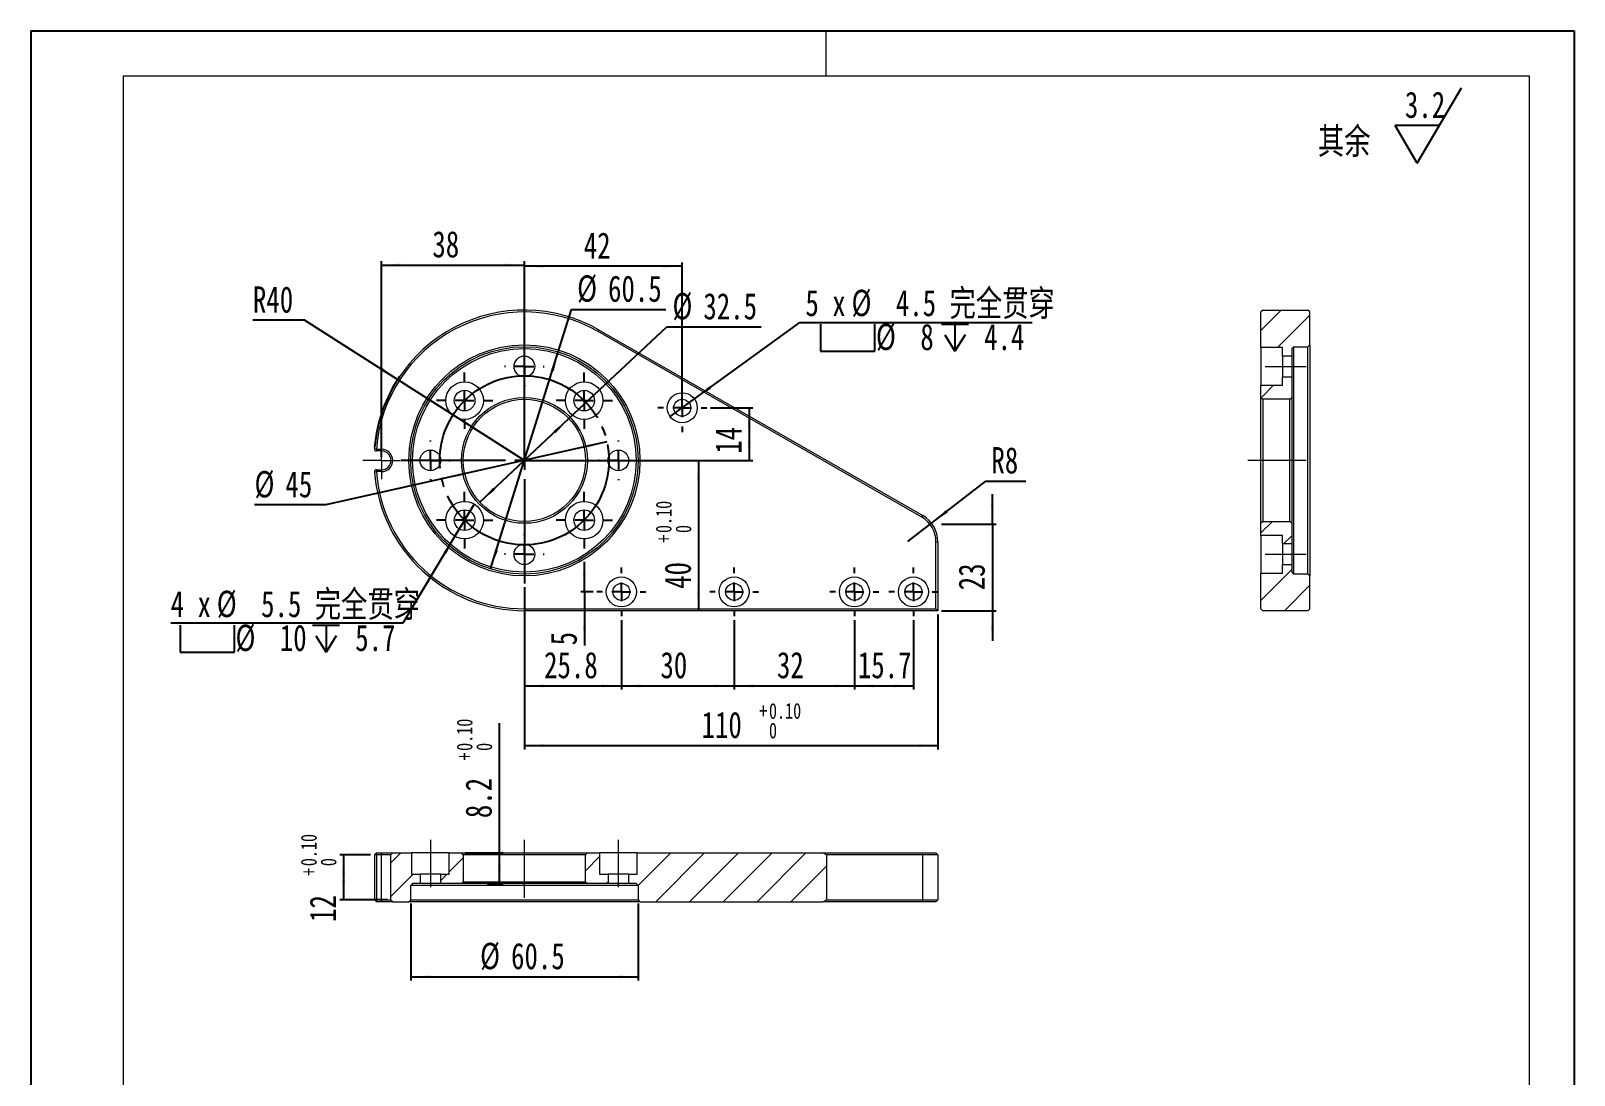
# Model space of a CAD drawing. Header units: millimetres. Extents: x 2 to 208, y 2 to 296.
# Drawn here: x 2.5 to 207.8, y 156.8 to 295.8 of the extents above; entities that cross this region are included whole.
import ezdxf

# ---------------------------------------------------------------- set-up
doc = ezdxf.new("R2010")
doc.units = ezdxf.units.MM
doc.linetypes.add('SLD-中心线', pattern=[34.29, 30.48, -1.27, 1.27, -1.27])
doc.linetypes.add('SLD-实线', pattern=[0])
for name, color, linetype in [('SLD-0', 179, 'SLD-实线'), ('中心线层', 1, 'SLD-中心线'), ('图框', 7, 'SLD-实线'), ('标注层', 96, 'SLD-实线')]:
    doc.layers.add(name, color=color, linetype=linetype)
doc.layers.add('粗实线', color=7, linetype='SLD-实线', lineweight=15)
doc.styles.add('SLDTEXTSTYLE0', font='HYSWLONGFANGSONG.TTF', dxfattribs={"bigfont": 'bigfont'})
doc.styles.add('SLDTEXTSTYLE3', font='HYSWLONGFANGSONG.TTF')
doc.dimstyles.new('SLDDIMSTYLE0', dxfattribs={"dimtxt": 3.5, "dimasz": 2.6, "dimexe": 0, "dimexo": 0.0625, "dimgap": 0.875, "dimtad": 0, "dimtih": 1, "dimtoh": 1, "dimdec": 3, "dimlfac": 2, "dimrnd": 1e-09, "dimzin": 12, "dimdsep": 46, "dimtxsty": 'SLDTEXTSTYLE3', "dimsah": 1, "dimcen": 0, "dimadec": 0, "dimazin": 3, "dimtfac": 1, "dimtdec": 3, "dimtmove": 0, "dimatfit": 3, "dimfxl": 0, "dimfrac": 2, "dimtolj": 1, "dimtzin": 12, "dimarcsym": 0})
doc.dimstyles.new('SLDDIMSTYLE1', dxfattribs={"dimtxt": 3.5, "dimasz": 2.6, "dimexe": 0, "dimexo": 0.0625, "dimgap": 0.875, "dimtad": 1, "dimdec": 3, "dimlfac": 2, "dimrnd": 1e-09, "dimzin": 12, "dimdsep": 46, "dimtxsty": 'SLDTEXTSTYLE3', "dimsah": 1, "dimcen": 0.09, "dimadec": 0, "dimazin": 3, "dimtfac": 1, "dimtdec": 3, "dimtofl": 0, "dimtmove": 0, "dimatfit": 3, "dimfxl": 0, "dimfrac": 2, "dimtolj": 1, "dimtzin": 12, "dimarcsym": 0})
doc.dimstyles.new('SLDDIMSTYLE2', dxfattribs={"dimtxt": 3.5, "dimasz": 2.6, "dimexe": 0, "dimexo": 0.0625, "dimgap": 0.875, "dimtad": 1, "dimlfac": 2, "dimrnd": 1e-09, "dimzin": 12, "dimdsep": 46, "dimtxsty": 'SLDTEXTSTYLE3', "dimsah": 1, "dimcen": 0.09, "dimadec": 0, "dimazin": 3, "dimtol": 1, "dimtp": 0.1, "dimtfac": 1, "dimtofl": 0, "dimtmove": 0, "dimatfit": 3, "dimfxl": 0, "dimfrac": 2, "dimtolj": 1, "dimtzin": 0, "dimarcsym": 0})
doc.dimstyles.new('SLDDIMSTYLE3', dxfattribs={"dimtxt": 3.5, "dimasz": 2.6, "dimexe": 0, "dimexo": 0.0625, "dimgap": 0.875, "dimtad": 1, "dimdec": 3, "dimlfac": 2, "dimrnd": 1e-09, "dimzin": 12, "dimdsep": 46, "dimtxsty": 'SLDTEXTSTYLE3', "dimsah": 1, "dimcen": 0.09, "dimadec": 0, "dimazin": 3, "dimtfac": 1, "dimtdec": 3, "dimtmove": 0, "dimatfit": 0, "dimfxl": 0, "dimfrac": 2, "dimtolj": 1, "dimtzin": 12, "dimarcsym": 0})
doc.dimstyles.new('SLDDIMSTYLE4', dxfattribs={"dimtxt": 3.5, "dimasz": 2.6, "dimexe": 0, "dimexo": 0.0625, "dimgap": 0.875, "dimtad": 0, "dimtih": 1, "dimtoh": 1, "dimdec": 3, "dimlfac": 2, "dimrnd": 1e-09, "dimzin": 12, "dimdsep": 46, "dimtxsty": 'SLDTEXTSTYLE3', "dimsah": 1, "dimcen": 0, "dimadec": 0, "dimazin": 3, "dimtfac": 1, "dimtdec": 3, "dimtofl": 0, "dimtmove": 0, "dimatfit": 3, "dimfxl": 0, "dimfrac": 2, "dimtolj": 1, "dimtzin": 12, "dimarcsym": 0})
doc.dimstyles.new('SLDDIMSTYLE5', dxfattribs={"dimtxt": 3.5, "dimasz": 2.6, "dimexe": 0, "dimexo": 0.0625, "dimgap": 0.875, "dimtad": 0, "dimtih": 1, "dimtoh": 1, "dimdec": 0, "dimlfac": 2, "dimrnd": 1e-09, "dimzin": 12, "dimdsep": 46, "dimtxsty": 'SLDTEXTSTYLE3', "dimblk1": 'NONE', "dimsah": 1, "dimcen": 0, "dimadec": 0, "dimazin": 3, "dimtfac": 1, "dimtdec": 3, "dimtmove": 0, "dimatfit": 3, "dimldrblk": 'NONE', "dimfxl": 0, "dimfrac": 2, "dimtolj": 1, "dimtzin": 12, "dimarcsym": 0})

# ---------------------------------------------------------------- blocks, each defined once
blk = doc.blocks.new('SW_SFSYMBOL_0')
at = {"layer": 'SLD-0', "color": 0}
for p, q in [((1.63, -5), (7.53, 5)), ((1.63, -5), (-1.32, 0)), ((4.58, 0), (-1.32, 0))]:
    blk.add_line(p, q, dxfattribs=at)
at = {"layer": 'SLD-0', "color": 0, "insert": (0, 4.51), "char_height": 3.5, "attachment_point": 1, "style": 'SLDTEXTSTYLE3'}
blk.add_mtext('3.2', dxfattribs=at)
blk = doc.blocks.new('_D')
at = {"layer": '标注层'}
for p, q in [((79.13, 241.11), (57.18, 236.18)), ((57.18, 236.18), (41.72, 232.71)), ((41.72, 232.71), (32.25, 232.71))]:
    blk.add_line(p, q, dxfattribs=at)
for points in [[(79.13, 241.11), (76.55, 240.74), (76.64, 240.34)], [(57.18, 236.18), (59.76, 236.55), (59.67, 236.94)]]:
    blk.add_solid(points, dxfattribs=at)
at = {"layer": '标注层', "char_height": 3.5, "attachment_point": 1, "style": 'SLDTEXTSTYLE3'}
for s, insert in [('%%c', (32.25, 237.23, 0.05)), ('45', (36.36, 237.22, 0.05))]:
    blk.add_mtext(s, dxfattribs=dict(at, insert=insert))
blk = doc.blocks.new('_D_1')
at = {"layer": '标注层'}
for p, q in [((68.15, 239.14), (68.15, 264.97)), ((89.15, 246.14), (89.15, 264.97)), ((89.15, 264.47), (68.15, 264.47))]:
    blk.add_line(p, q, dxfattribs=at)
for points in [[(68.15, 264.47), (70.75, 264.27), (70.75, 264.67)], [(89.15, 264.47), (86.55, 264.67), (86.55, 264.27)]]:
    blk.add_solid(points, dxfattribs=at)
at = {"layer": '标注层', "insert": (76.05, 268.98, 0.05), "char_height": 3.5, "attachment_point": 1, "style": 'SLDTEXTSTYLE3'}
blk.add_mtext('42', dxfattribs=at)
blk = doc.blocks.new('_D_2')
at = {"layer": '标注层'}
for p, q in [((68.15, 218.14), (68.15, 200.19)), ((123.15, 218.14), (123.15, 200.19)), ((68.15, 200.69), (123.15, 200.69))]:
    blk.add_line(p, q, dxfattribs=at)
for points in [[(68.15, 200.69), (70.75, 200.49), (70.75, 200.89)], [(123.15, 200.69), (120.55, 200.89), (120.55, 200.49)]]:
    blk.add_solid(points, dxfattribs=at)
at = {"layer": '标注层', "attachment_point": 1, "style": 'SLDTEXTSTYLE3'}
for s, insert, char_height in [('+', (99.4, 206.36, 0.05), 2.1), ('0.10', (100.69, 206.36, 0.05), 2.1), ('110', (91.72, 205.2, 0.05), 3.5), ('0', (100.69, 203.75, 0.05), 2.1)]:
    blk.add_mtext(s, dxfattribs=dict(at, insert=insert, char_height=char_height))
blk = doc.blocks.new('_D_3')
at = {"layer": '标注层'}
for p, q in [((130.41, 230.14), (130.41, 234.14)), ((123.65, 230.14), (130.91, 230.14)), ((130.41, 230.14), (130.41, 218.64)), ((123.65, 218.64), (130.91, 218.64)), ((130.41, 218.64), (130.41, 214.64))]:
    blk.add_line(p, q, dxfattribs=at)
for points in [[(130.41, 230.14), (130.61, 232.74), (130.21, 232.74)], [(130.41, 218.64), (130.21, 216.04), (130.61, 216.04)]]:
    blk.add_solid(points, dxfattribs=at)
at = {"layer": '标注层', "insert": (125.9, 221.36, 0.05), "char_height": 3.5, "attachment_point": 1, "rotation": 90, "style": 'SLDTEXTSTYLE3'}
blk.add_mtext('23', dxfattribs=at)
blk = doc.blocks.new('_D_4')
at = {"layer": '标注层'}
for p, q in [((72.66, 253.08), (74.42, 258.74)), ((74.42, 258.74), (86.95, 258.74)), ((63.65, 224.21), (72.66, 253.08))]:
    blk.add_line(p, q, dxfattribs=at)
for points in [[(72.66, 253.08), (71.69, 250.66), (72.07, 250.54)], [(63.65, 224.21), (64.62, 226.63), (64.24, 226.75)]]:
    blk.add_solid(points, dxfattribs=at)
at = {"layer": '标注层', "char_height": 3.5, "attachment_point": 1, "style": 'SLDTEXTSTYLE3'}
for s, insert in [('%%c', (75.17, 263.27, 3.2)), ('60.5', (79.28, 263.25, 3.2))]:
    blk.add_mtext(s, dxfattribs=dict(at, insert=insert))
blk = doc.blocks.new('_D_5')
at = {"layer": '标注层'}
for p, q in [((74.08, 244.2), (87.1, 256.4)), ((87.1, 256.4), (99.63, 256.4)), ((62.22, 233.09), (74.08, 244.2))]:
    blk.add_line(p, q, dxfattribs=at)
for points in [[(74.08, 244.2), (72.05, 242.57), (72.32, 242.28)], [(62.22, 233.09), (64.26, 234.72), (63.99, 235.01)]]:
    blk.add_solid(points, dxfattribs=at)
at = {"layer": '标注层', "char_height": 3.5, "attachment_point": 1, "style": 'SLDTEXTSTYLE3'}
for s, insert in [('%%c', (87.85, 260.92, 0.9)), ('32.5', (91.96, 260.91, 0.9))]:
    blk.add_mtext(s, dxfattribs=dict(at, insert=insert))
blk = doc.blocks.new('_D_6')
at = {"layer": '标注层'}
for p, q in [((49.15, 239.14), (49.15, 265.14)), ((68.15, 255.52), (68.15, 265.14)), ((49.15, 264.64), (68.15, 264.64))]:
    blk.add_line(p, q, dxfattribs=at)
for points in [[(49.15, 264.64), (51.75, 264.44), (51.75, 264.84)], [(68.15, 264.64), (65.55, 264.84), (65.55, 264.44)]]:
    blk.add_solid(points, dxfattribs=at)
at = {"layer": '标注层', "insert": (55.91, 269.16, -3.3), "char_height": 3.5, "attachment_point": 1, "style": 'SLDTEXTSTYLE3'}
blk.add_mtext('38', dxfattribs=at)
blk = doc.blocks.new('_D_7')
at = {"layer": '标注层'}
for p, q in [((38.92, 257.29), (32.04, 257.29)), ((51.29, 249.4), (38.92, 257.29)), ((68.15, 238.64), (51.29, 249.4))]:
    blk.add_line(p, q, dxfattribs=at)
blk.add_arc((68.15, 238.64), 20, 146.0408, 174.9846, dxfattribs=at)
blk.add_solid([(51.29, 249.4), (49.21, 250.97), (48.99, 250.63)], dxfattribs=at)
at = {"layer": '标注层', "insert": (32.04, 261.8, 0.05), "char_height": 3.5, "attachment_point": 1, "style": 'SLDTEXTSTYLE3'}
blk.add_mtext('R40', dxfattribs=at)
blk = doc.blocks.new('SW_SYMBOL_HOLE_SPOT')
at = {"layer": '标注层', "color": 0}
for p, q in [((0, 875), (0, 75)), ((1600, 75), (1600, 875)), ((0, 75), (1600, 75))]:
    blk.add_line(p, q, dxfattribs=at)
blk = doc.blocks.new('SW_SYMBOL_HOLE_DEPTH')
at = {"layer": '标注层', "color": 0}
for p, q in [((0, 875), (800, 875)), ((100, 555), (400, 75)), ((400, 875), (400, 75)), ((700, 555), (400, 75))]:
    blk.add_line(p, q, dxfattribs=at)
blk = doc.blocks.new('_D_8')
at = {"layer": '标注层'}
for p, q in [((61.48, 232.84), (58.92, 228.54)), ((58.92, 228.54), (52, 216.97)), ((52, 216.97), (21.1, 216.97))]:
    blk.add_line(p, q, dxfattribs=at)
blk.add_solid([(58.92, 228.54), (57.41, 226.41), (57.75, 226.21)], dxfattribs=at)
at = {"layer": '标注层', "xscale": 0.004511737089201878, "yscale": 0.004511737089201878, "zscale": 0.004511737089201878}
for name, p in [('SW_SYMBOL_HOLE_SPOT', (22.35, 212.78)), ('SW_SYMBOL_HOLE_DEPTH', (39.97, 212.78))]:
    blk.add_blockref(name, p, dxfattribs=at)
at = {"layer": '标注层', "char_height": 3.5, "attachment_point": 1}
for s, insert, style in [(' 5.5 \\M+18AAE\\M+19153贯\\M+190FA', (31.34, 221.29, 0.05), 'SLDTEXTSTYLE0'), ('4 x ', (21.1, 221.29, 0.05), 'SLDTEXTSTYLE3'), ('%%c', (27.23, 221.3, 0.05), 'SLDTEXTSTYLE3'), ('%%c', (29.72, 216.79, 0.05), 'SLDTEXTSTYLE3'), (' 10 ', (33.83, 216.78, 0.05), 'SLDTEXTSTYLE3'), (' 5.7', (43.86, 216.78, 0.05), 'SLDTEXTSTYLE3')]:
    blk.add_mtext(s, dxfattribs=dict(at, insert=insert, style=style))
blk = doc.blocks.new('_NONE')
blk = doc.blocks.new('_D_9')
at = {"layer": '标注层'}
for p, q in [((68.15, 221.77), (68.15, 208.14)), ((81.05, 217.39), (81.05, 208.14)), ((68.15, 208.64), (81.05, 208.64))]:
    blk.add_line(p, q, dxfattribs=at)
for points in [[(68.15, 208.64), (70.75, 208.44), (70.75, 208.84)], [(81.05, 208.64), (78.45, 208.84), (78.45, 208.44)]]:
    blk.add_solid(points, dxfattribs=at)
at = {"layer": '标注层', "insert": (70.77, 213.16, 0.05), "char_height": 3.5, "attachment_point": 1, "style": 'SLDTEXTSTYLE3'}
blk.add_mtext('25.8', dxfattribs=at)
blk = doc.blocks.new('_D_10')
at = {"layer": '标注层'}
for p, q in [((81.05, 217.39), (81.05, 208.14)), ((96.05, 217.39), (96.05, 208.14)), ((81.05, 208.64), (96.05, 208.64))]:
    blk.add_line(p, q, dxfattribs=at)
for points in [[(81.05, 208.64), (83.65, 208.44), (83.65, 208.84)], [(96.05, 208.64), (93.45, 208.84), (93.45, 208.44)]]:
    blk.add_solid(points, dxfattribs=at)
at = {"layer": '标注层', "insert": (86.25, 213.16, 0.05), "char_height": 3.5, "attachment_point": 1, "style": 'SLDTEXTSTYLE3'}
blk.add_mtext('30', dxfattribs=at)
blk = doc.blocks.new('_D_11')
at = {"layer": '标注层'}
for p, q in [((96.05, 217.39), (96.05, 208.14)), ((112.05, 217.39), (112.05, 208.14)), ((96.05, 208.64), (112.05, 208.64))]:
    blk.add_line(p, q, dxfattribs=at)
for points in [[(96.05, 208.64), (98.65, 208.44), (98.65, 208.84)], [(112.05, 208.64), (109.45, 208.84), (109.45, 208.44)]]:
    blk.add_solid(points, dxfattribs=at)
at = {"layer": '标注层', "insert": (101.75, 213.16, 0.05), "char_height": 3.5, "attachment_point": 1, "style": 'SLDTEXTSTYLE3'}
blk.add_mtext('32', dxfattribs=at)
blk = doc.blocks.new('_D_12')
at = {"layer": '标注层'}
for p, q in [((112.05, 217.39), (112.05, 208.14)), ((119.9, 217.39), (119.9, 208.14)), ((112.05, 208.64), (119.9, 208.64))]:
    blk.add_line(p, q, dxfattribs=at)
for points in [[(112.05, 208.64), (114.65, 208.44), (114.65, 208.84)], [(119.9, 208.64), (117.3, 208.84), (117.3, 208.44)]]:
    blk.add_solid(points, dxfattribs=at)
at = {"layer": '标注层', "insert": (112.51, 213.16, 0.05), "char_height": 3.5, "attachment_point": 1, "style": 'SLDTEXTSTYLE3'}
blk.add_mtext('15.7', dxfattribs=at)
blk = doc.blocks.new('_D_13')
at = {"layer": '标注层'}
for p, q in [((92.9, 245.64), (98.55, 245.64)), ((98.05, 245.64), (98.05, 238.64)), ((68.65, 238.64), (98.55, 238.64))]:
    blk.add_line(p, q, dxfattribs=at)
for points in [[(98.05, 245.64), (97.85, 243.04), (98.25, 243.04)], [(98.05, 238.64), (98.25, 241.24), (97.85, 241.24)]]:
    blk.add_solid(points, dxfattribs=at)
at = {"layer": '标注层', "insert": (93.54, 239.53, 0.05), "char_height": 3.5, "attachment_point": 1, "rotation": 90, "style": 'SLDTEXTSTYLE3'}
blk.add_mtext('14', dxfattribs=at)
blk = doc.blocks.new('_D_14')
at = {"layer": '标注层'}
for p, q in [((90.77, 246.82), (104.79, 257.01)), ((104.79, 257.01), (135.69, 257.01)), ((87.54, 244.47), (90.77, 246.82))]:
    blk.add_line(p, q, dxfattribs=at)
blk.add_solid([(90.77, 246.82), (92.99, 248.19), (92.76, 248.51)], dxfattribs=at)
at = {"layer": '标注层', "xscale": 0.004511737089201878, "yscale": 0.004511737089201878, "zscale": 0.004511737089201878}
for name, p in [('SW_SYMBOL_HOLE_SPOT', (107.56, 252.83)), ('SW_SYMBOL_HOLE_DEPTH', (123.63, 252.83))]:
    blk.add_blockref(name, p, dxfattribs=at)
at = {"layer": '标注层', "char_height": 3.5, "attachment_point": 1}
for s, insert, style in [('5 x ', (105.54, 261.34, 0.05), 'SLDTEXTSTYLE3'), ('%%c', (111.67, 261.35, 0.05), 'SLDTEXTSTYLE3'), (' 4.5 \\M+18AAE\\M+19153贯\\M+190FA', (115.78, 261.34, 0.05), 'SLDTEXTSTYLE0'), ('%%c', (114.92, 256.84, 0.05), 'SLDTEXTSTYLE3'), (' 8 ', (119.04, 256.82, 0.05), 'SLDTEXTSTYLE3'), (' 4.4', (127.53, 256.82, 0.05), 'SLDTEXTSTYLE3')]:
    blk.add_mtext(s, dxfattribs=dict(at, insert=insert, style=style))
blk = doc.blocks.new('_D_15')
at = {"layer": '标注层'}
for p, q in [((85.03, 238.64), (91.81, 238.64)), ((91.31, 238.64), (91.31, 218.64))]:
    blk.add_line(p, q, dxfattribs=at)
for points in [[(91.31, 238.64), (91.11, 236.04), (91.51, 236.04)], [(91.31, 218.64), (91.51, 221.24), (91.11, 221.24)]]:
    blk.add_solid(points, dxfattribs=at)
at = {"layer": '标注层', "attachment_point": 1, "rotation": 90, "style": 'SLDTEXTSTYLE3'}
for s, insert, char_height in [('0.10', (85.63, 228.98, 0.05), 2.1), ('+', (85.63, 227.68, 0.05), 2.1), ('0', (88.25, 228.98, 0.05), 2.1), ('40', (86.8, 221.55, 0.05), 3.5)]:
    blk.add_mtext(s, dxfattribs=dict(at, insert=insert, char_height=char_height))
blk = doc.blocks.new('_D_16')
at = {"layer": '标注层'}
for p, q in [((122.31, 230.28), (129.53, 235.9)), ((129.53, 235.9), (134.88, 235.9)), ((119.15, 227.83), (122.31, 230.28))]:
    blk.add_line(p, q, dxfattribs=at)
blk.add_solid([(122.31, 230.28), (124.49, 231.72), (124.24, 232.04)], dxfattribs=at)
at = {"layer": '标注层', "insert": (130.28, 240.41, 0.05), "char_height": 3.5, "attachment_point": 1, "style": 'SLDTEXTSTYLE3'}
blk.add_mtext('R8', dxfattribs=at)
blk = doc.blocks.new('_D_17')
at = {"layer": '标注层'}
for p, q in [((76.14, 221.14), (76.14, 225.14)), ((77.3, 221.14), (75.64, 221.14)), ((76.14, 221.14), (76.14, 218.64)), ((76.14, 218.64), (76.14, 214.03))]:
    blk.add_line(p, q, dxfattribs=at)
for points in [[(76.14, 221.14), (76.34, 223.74), (75.94, 223.74)], [(76.14, 218.64), (75.94, 216.04), (76.34, 216.04)]]:
    blk.add_solid(points, dxfattribs=at)
at = {"layer": '标注层', "insert": (71.63, 214.03, 0.05), "char_height": 3.5, "attachment_point": 1, "rotation": 90, "style": 'SLDTEXTSTYLE3'}
blk.add_mtext('5', dxfattribs=at)
blk = doc.blocks.new('SW_CENTERMARKSYMBOL_0')
at = {"layer": 'SLD-0', "color": 0}
for p, q in [((0, 2.5), (0, 16.375)), ((0, 0), (-1.25, 0)), ((0, 0), (0, 1.25)), ((0, 0), (1.25, 0)), ((0, 0), (0, -1.25)), ((2.5, 0), (16.375, 0)), ((-2.5, 0), (-16.375, 0)), ((0, -2.5), (0, -16.375))]:
    blk.add_line(p, q, dxfattribs=at)
blk = doc.blocks.new('SW_CENTERMARKSYMBOL_1')
at = {"layer": 'SLD-0', "color": 0}
for p, q in [((0, 2.5), (0, 3.25)), ((0, 0), (-1.25, 0)), ((0, 0), (0, 1.25)), ((0, 0), (1.25, 0)), ((0, 0), (0, -1.25)), ((2.5, 0), (3.25, 0)), ((-2.5, 0), (-3.25, 0)), ((0, -2.5), (0, -3.25))]:
    blk.add_line(p, q, dxfattribs=at)
blk = doc.blocks.new('SW_CENTERMARKSYMBOL_2')
at = {"layer": 'SLD-0', "color": 0}
for p, q in [((0, 2.5), (0, 3.25)), ((-2.5, 0), (-3.25, 0)), ((0, 0), (-1.25, 0)), ((0, 0), (0, 1.25)), ((0, 0), (1.25, 0)), ((0, 0), (0, -1.25)), ((2.5, 0), (3.25, 0)), ((0, -2.5), (0, -3.25))]:
    blk.add_line(p, q, dxfattribs=at)
blk = doc.blocks.new('SW_CENTERMARKSYMBOL_3')
at = {"layer": 'SLD-0', "color": 0}
for p, q in [((0, 2.5), (0, 3.25)), ((0, 0), (-1.25, 0)), ((0, 0), (0, 1.25)), ((0, 0), (1.25, 0)), ((0, 0), (0, -1.25)), ((2.5, 0), (3.25, 0)), ((-2.5, 0), (-3.25, 0)), ((0, -2.5), (0, -3.25))]:
    blk.add_line(p, q, dxfattribs=at)
blk = doc.blocks.new('SW_CENTERMARKSYMBOL_4')
at = {"layer": 'SLD-0', "color": 0}
for p, q in [((0, 2.5), (0, 3.25)), ((0, 0), (-1.25, 0)), ((0, 0), (0, 1.25)), ((0, 0), (1.25, 0)), ((0, 0), (0, -1.25)), ((2.5, 0), (3.25, 0)), ((-2.5, 0), (-3.25, 0)), ((0, -2.5), (0, -3.25))]:
    blk.add_line(p, q, dxfattribs=at)
blk = doc.blocks.new('SW_CENTERMARKSYMBOL_5')
at = {"layer": 'SLD-0', "color": 0}
for p, q in [((0, 2.5), (0, 3.25)), ((0, 0), (-1.25, 0)), ((0, 0), (0, 1.25)), ((0, 0), (1.25, 0)), ((0, 0), (0, -1.25)), ((2.5, 0), (3.25, 0)), ((-2.5, 0), (-3.25, 0)), ((0, -2.5), (0, -3.25))]:
    blk.add_line(p, q, dxfattribs=at)
blk = doc.blocks.new('SW_CENTERMARKSYMBOL_6')
at = {"layer": 'SLD-0', "color": 0}
for p, q in [((0, 2.5), (0, 2.625)), ((0, 0), (-1.25, 0)), ((0, 0), (0, 1.25)), ((0, 0), (1.25, 0)), ((0, 0), (0, -1.25)), ((2.5, 0), (2.625, 0)), ((-2.5, 0), (-2.625, 0)), ((0, -2.5), (0, -2.625))]:
    blk.add_line(p, q, dxfattribs=at)
blk = doc.blocks.new('SW_CENTERMARKSYMBOL_7')
at = {"layer": 'SLD-0', "color": 0}
for p, q in [((0, 2.5), (0, 2.625)), ((-2.5, 0), (-2.625, 0)), ((0, 0), (-1.25, 0)), ((0, 0), (0, 1.25)), ((0, 0), (1.25, 0)), ((0, 0), (0, -1.25)), ((2.5, 0), (2.625, 0)), ((0, -2.5), (0, -2.625))]:
    blk.add_line(p, q, dxfattribs=at)
blk = doc.blocks.new('SW_CENTERMARKSYMBOL_8')
at = {"layer": 'SLD-0', "color": 0}
for p, q in [((0, 2.5), (0, 2.625)), ((0, 0), (-1.25, 0)), ((0, 0), (0, 1.25)), ((0, 0), (1.25, 0)), ((0, 0), (0, -1.25)), ((2.5, 0), (2.625, 0)), ((-2.5, 0), (-2.625, 0)), ((0, -2.5), (0, -2.625))]:
    blk.add_line(p, q, dxfattribs=at)
blk = doc.blocks.new('SW_CENTERMARKSYMBOL_9')
at = {"layer": 'SLD-0', "color": 0}
for p, q in [((0, 2.5), (0, 2.625)), ((0, 0), (-1.25, 0)), ((0, 0), (0, 1.25)), ((0, 0), (1.25, 0)), ((0, 0), (0, -1.25)), ((2.5, 0), (2.625, 0)), ((-2.5, 0), (-2.625, 0)), ((0, -2.5), (0, -2.625))]:
    blk.add_line(p, q, dxfattribs=at)
blk = doc.blocks.new('SW_CENTERMARKSYMBOL_10')
at = {"layer": 'SLD-0', "color": 0}
for p, q in [((0, 2.5), (0, 3.75)), ((0, 0), (-1.25, 0)), ((0, 0), (0, 1.25)), ((0, 0), (1.25, 0)), ((0, 0), (0, -1.25)), ((2.5, 0), (3.75, 0)), ((-2.5, 0), (-3.75, 0)), ((0, -2.5), (0, -3.75))]:
    blk.add_line(p, q, dxfattribs=at)
blk = doc.blocks.new('SW_CENTERMARKSYMBOL_11')
at = {"layer": 'SLD-0', "color": 0}
for p, q in [((0, 2.5), (0, 3.75)), ((0, 0), (-1.25, 0)), ((0, 0), (0, 1.25)), ((0, 0), (1.25, 0)), ((0, 0), (0, -1.25)), ((2.5, 0), (3.75, 0)), ((-2.5, 0), (-3.75, 0)), ((0, -2.5), (0, -3.75))]:
    blk.add_line(p, q, dxfattribs=at)
blk = doc.blocks.new('SW_CENTERMARKSYMBOL_12')
at = {"layer": 'SLD-0', "color": 0}
for p, q in [((0, 2.5), (0, 3.75)), ((0, 0), (-1.25, 0)), ((0, 0), (0, 1.25)), ((0, 0), (1.25, 0)), ((0, 0), (0, -1.25)), ((2.5, 0), (3.75, 0)), ((-2.5, 0), (-3.75, 0)), ((0, -2.5), (0, -3.75))]:
    blk.add_line(p, q, dxfattribs=at)
blk = doc.blocks.new('SW_CENTERMARKSYMBOL_13')
at = {"layer": 'SLD-0', "color": 0}
for p, q in [((0, 2.5), (0, 3.75)), ((0, 0), (-1.25, 0)), ((0, 0), (0, 1.25)), ((0, 0), (1.25, 0)), ((0, 0), (0, -1.25)), ((2.5, 0), (3.75, 0)), ((-2.5, 0), (-3.75, 0)), ((0, -2.5), (0, -3.75))]:
    blk.add_line(p, q, dxfattribs=at)
blk = doc.blocks.new('SW_CENTERMARKSYMBOL_14')
at = {"color": 0, "linetype": 'SLD-实线', "lineweight": 0}
for p, q in [((0, 1.25), (0, 2.5)), ((-1.25, 0), (-2.5, 0)), ((0, 0), (-1.25, 0)), ((0, 0), (0, 1.25)), ((0, 0), (0, -1.25)), ((0, 0), (1.25, 0)), ((1.25, 0), (2.5, 0)), ((0, -1.25), (0, -2.5))]:
    blk.add_line(p, q, dxfattribs=at)
blk = doc.blocks.new('_D_18')
at = {"layer": '标注层'}
for p, q in [((47.69, 186.17), (43.6, 186.17)), ((44.1, 186.17), (44.1, 180.17)), ((49.9, 180.17), (43.6, 180.17))]:
    blk.add_line(p, q, dxfattribs=at)
for points in [[(44.1, 186.17), (43.9, 183.57), (44.3, 183.57)], [(44.1, 180.17), (44.3, 182.77), (43.9, 182.77)]]:
    blk.add_solid(points, dxfattribs=at)
at = {"layer": '标注层', "attachment_point": 1, "rotation": 90, "style": 'SLDTEXTSTYLE3'}
for s, insert, char_height in [('0.10', (38.42, 184.65, 0.05), 2.1), ('0', (41.04, 184.65, 0.05), 2.1), ('+', (38.42, 183.36, 0.05), 2.1), ('12', (39.59, 177.23, 0.05), 3.5)]:
    blk.add_mtext(s, dxfattribs=dict(at, insert=insert, char_height=char_height))
blk = doc.blocks.new('_D_19')
at = {"layer": '标注层'}
for p, q in [((64.82, 186.42), (64.82, 203.68)), ((60.28, 186.42), (65.32, 186.42)), ((64.82, 182.32), (64.82, 186.42)), ((63.2, 182.32), (65.32, 182.32))]:
    blk.add_line(p, q, dxfattribs=at)
for points in [[(64.82, 186.42), (64.62, 183.82), (65.02, 183.82)], [(64.82, 182.32), (65.02, 184.92), (64.62, 184.92)]]:
    blk.add_solid(points, dxfattribs=at)
at = {"layer": '标注层', "attachment_point": 1, "rotation": 90, "style": 'SLDTEXTSTYLE3'}
for s, insert, char_height in [('0.10', (59.14, 199.99, 0.05), 2.1), ('+', (59.14, 198.7, 0.05), 2.1), ('0', (61.75, 199.99, 0.05), 2.1), ('8.2', (60.31, 191.04, 0.05), 3.5)]:
    blk.add_mtext(s, dxfattribs=dict(at, insert=insert, char_height=char_height))
blk = doc.blocks.new('_D_20')
at = {"layer": '标注层'}
for p, q in [((53.03, 179.67), (53.03, 169.42)), ((83.28, 179.67), (83.28, 169.42)), ((53.03, 169.92), (83.28, 169.92))]:
    blk.add_line(p, q, dxfattribs=at)
for points in [[(53.03, 169.92), (55.63, 169.72), (55.63, 170.12)], [(83.28, 169.92), (80.68, 170.12), (80.68, 169.72)]]:
    blk.add_solid(points, dxfattribs=at)
at = {"layer": '标注层', "char_height": 3.5, "attachment_point": 1, "style": 'SLDTEXTSTYLE3'}
for s, insert in [('%%c', (62.26, 174.45, 0.05)), ('60.5', (66.38, 174.44, 0.05))]:
    blk.add_mtext(s, dxfattribs=dict(at, insert=insert))

msp = doc.modelspace()

# ---------------------------------------------------------------- hatches: boundary and pattern name
at = {"linetype": 'SLD-实线', "lineweight": 0}
h = msp.add_hatch(dxfattribs=at)
h.set_pattern_fill('ANSI31', style=0)
edge = h.paths.add_edge_path(flags=0)
edge.add_line((168.98528, 252.51958), (170.23528, 252.51958))
edge.add_line((170.23528, 252.51958), (170.23528, 253.51968))
edge.add_spline(control_points=[(170.23528, 253.51968), (170.31861, 253.60302), (170.40195, 253.68635), (170.48528, 253.76968)], knot_values=[0.135765203, 0.135765203, 0.135765203, 0.135765203, 0.136465879, 0.136465879, 0.136465879, 0.136465879], weights=[1, 1, 1, 1], degree=3, periodic=0)
edge.add_line((170.48528, 253.76968), (172.38528, 253.76968))
edge.add_spline(control_points=[(172.38528, 253.76968), (172.46861, 253.85302), (172.55195, 253.93635), (172.63528, 254.01968)], knot_values=[0.138790167, 0.138790167, 0.138790167, 0.138790167, 0.139503555, 0.139503555, 0.139503555, 0.139503555], weights=[1, 1, 1, 1], degree=3, periodic=0)
edge.add_line((172.63528, 254.01968), (172.63528, 258.39469))
edge.add_spline(control_points=[(172.63528, 258.39469), (172.55195, 258.47802), (172.46861, 258.56135), (172.38528, 258.64469)], knot_values=[0.046747244, 0.046747244, 0.046747244, 0.046747244, 0.04745435, 0.04745435, 0.04745435, 0.04745435], weights=[1, 1, 1, 1], degree=3, periodic=0)
edge.add_line((172.38528, 258.64469), (166.38528, 258.64469))
edge.add_spline(control_points=[(166.38528, 258.64469), (166.30195, 258.56135), (166.21861, 258.47802), (166.13528, 258.39469)], knot_values=[0.040560081, 0.040560081, 0.040560081, 0.040560081, 0.041267187, 0.041267187, 0.041267187, 0.041267187], weights=[1, 1, 1, 1], degree=3, periodic=0)
edge.add_line((166.13528, 258.39469), (166.13528, 253.64463))
edge.add_line((166.13528, 253.64463), (168.98528, 253.64463))
edge.add_line((168.98528, 253.64463), (168.98528, 252.51958))
h = msp.add_hatch(dxfattribs=at)
h.set_pattern_fill('ANSI31', style=0)
edge = h.paths.add_edge_path(flags=0)
edge.add_line((168.98528, 248.64476), (166.13528, 248.64476))
edge.add_line((166.13528, 248.64476), (166.13528, 247.01967))
edge.add_spline(control_points=[(166.13528, 247.01967), (166.21861, 246.93634), (166.30195, 246.85301), (166.38528, 246.76967)], knot_values=[0.028429156, 0.028429156, 0.028429156, 0.028429156, 0.029136264, 0.029136264, 0.029136264, 0.029136264], weights=[1, 1, 1, 1], degree=3, periodic=0)
edge.add_line((166.38528, 246.76967), (169.98528, 246.76967))
edge.add_spline(control_points=[(169.98528, 246.76967), (170.06861, 246.85301), (170.15195, 246.93634), (170.23528, 247.01967)], knot_values=[0.075074905, 0.075074905, 0.075074905, 0.075074905, 0.075782627, 0.075782627, 0.075782627, 0.075782627], weights=[1, 1, 1, 1], degree=3, periodic=0)
edge.add_line((170.23528, 247.01967), (170.23528, 249.76981))
edge.add_line((170.23528, 249.76981), (168.98528, 249.76981))
edge.add_line((168.98528, 249.76981), (168.98528, 248.64476))
h = msp.add_hatch(dxfattribs=at)
h.set_pattern_fill('ANSI31', style=0)
edge = h.paths.add_edge_path(flags=0)
edge.add_line((168.98528, 227.51958), (170.23528, 227.51958))
edge.add_line((170.23528, 227.51958), (170.23528, 230.26971))
edge.add_spline(control_points=[(170.23528, 230.26971), (170.15195, 230.35305), (170.06861, 230.43638), (169.98528, 230.51971)], knot_values=[0.028429156, 0.028429156, 0.028429156, 0.028429156, 0.029136264, 0.029136264, 0.029136264, 0.029136264], weights=[1, 1, 1, 1], degree=3, periodic=0)
edge.add_line((169.98528, 230.51971), (166.38528, 230.51971))
edge.add_spline(control_points=[(166.38528, 230.51971), (166.30195, 230.43638), (166.21861, 230.35305), (166.13528, 230.26971)], knot_values=[0.075074905, 0.075074905, 0.075074905, 0.075074905, 0.075782627, 0.075782627, 0.075782627, 0.075782627], weights=[1, 1, 1, 1], degree=3, periodic=0)
edge.add_line((166.13528, 230.26971), (166.13528, 228.64463))
edge.add_line((166.13528, 228.64463), (168.98528, 228.64463))
edge.add_line((168.98528, 228.64463), (168.98528, 227.51958))
h = msp.add_hatch(dxfattribs=at)
h.set_pattern_fill('ANSI31', style=0)
edge = h.paths.add_edge_path(flags=0)
edge.add_line((168.98528, 223.64476), (166.13528, 223.64476))
edge.add_line((166.13528, 223.64476), (166.13528, 218.89469))
edge.add_line((166.13528, 218.89469), (166.38528, 218.64469))
edge.add_line((166.38528, 218.64469), (172.38528, 218.64469))
edge.add_line((172.38528, 218.64469), (172.63528, 218.89469))
edge.add_line((172.63528, 218.89469), (172.63528, 223.2697))
edge.add_spline(control_points=[(172.63528, 223.2697), (172.55195, 223.35304), (172.46861, 223.43637), (172.38528, 223.5197)], knot_values=[0.052186496, 0.052186496, 0.052186496, 0.052186496, 0.052893603, 0.052893603, 0.052893603, 0.052893603], weights=[1, 1, 1, 1], degree=3, periodic=0)
edge.add_line((172.38528, 223.5197), (170.48528, 223.5197))
edge.add_spline(control_points=[(170.48528, 223.5197), (170.41766, 223.58732), (170.35004, 223.65494), (170.28243, 223.72256), (170.26671, 223.73827), (170.25099, 223.75399), (170.23528, 223.7697)], knot_values=[0.051337996, 0.051337996, 0.051337996, 0.051337996, 0.051911746, 0.051911746, 0.051911746, 0.052045104, 0.052045104, 0.052045104, 0.052045104], weights=[1, 1, 1, 1, 1, 1, 1], degree=3, periodic=0)
edge.add_line((170.23528, 223.7697), (170.23528, 224.76981))
edge.add_line((170.23528, 224.76981), (168.98528, 224.76981))
edge.add_line((168.98528, 224.76981), (168.98528, 223.64476))
h = msp.add_hatch(dxfattribs=at)
h.set_pattern_fill('ANSI31', style=0)
h.paths.add_polyline_path([(53.15381, 183.57488), (53.15381, 186.42488), (50.65381, 186.42488), (50.40381, 186.17488), (50.40381, 180.17488), (50.65381, 179.92488), (52.77881, 179.92488), (53.02881, 180.17488), (53.02881, 182.07488), (53.27881, 182.32488), (54.27881, 182.32488), (54.27881, 183.57488)], flags=0)
h = msp.add_hatch(dxfattribs=at)
h.set_pattern_fill('ANSI31', style=0)
h.paths.add_polyline_path([(57.02881, 183.57488), (57.02881, 182.32488), (59.77881, 182.32488), (60.02881, 182.57488), (60.02881, 186.17488), (59.77881, 186.42488), (58.15381, 186.42488), (58.15381, 183.57488)], flags=0)
h = msp.add_hatch(dxfattribs=at)
h.set_pattern_fill('ANSI31', style=0)
h.paths.add_polyline_path([(78.15381, 183.57488), (78.15381, 186.42488), (76.52881, 186.42488), (76.27881, 186.17488), (76.27881, 182.57488), (76.52881, 182.32488), (79.27881, 182.32488), (79.27881, 183.57488)], flags=0)
h = msp.add_hatch(dxfattribs=at)
h.set_pattern_fill('ANSI31', style=0)
h.paths.add_polyline_path([(82.02881, 183.57488), (82.02881, 182.32488), (83.02881, 182.32488), (83.27881, 182.07488), (83.27881, 180.17488), (83.52881, 179.92488), (107.83772, 179.92488), (108.34005, 180.17488), (108.34005, 186.17488), (107.83772, 186.42488), (83.15381, 186.42488), (83.15381, 183.57488)], flags=0)

# ---------------------------------------------------------------- linework, layer by layer
at = {"color": 7, "linetype": 'SLD-实线', "lineweight": 15}
for p, q in [((166.38528, 258.64469), (166.13528, 258.39469)), ((166.13528, 253.64463), (166.13528, 258.39469)), ((166.38528, 258.64469), (172.38528, 258.64469)), ((172.63528, 258.39469), (172.38528, 258.64469)), ((172.63528, 254.01968), (172.63528, 258.39469)), ((77.98305, 255.77504), (78.10747, 255.99188)), ((121.02012, 231.08075), (77.98305, 255.77504)), ((78.10747, 255.99188), (121.14454, 231.29759)), ((168.98528, 253.64463), (166.13528, 253.64463)), ((166.13528, 253.64463), (166.13528, 248.64476)), ((168.98528, 252.51958), (168.98528, 253.64463)), ((170.23528, 252.51958), (168.98528, 252.51958)), ((168.98528, 252.51958), (168.98528, 249.76981)), ((170.48528, 253.76968), (170.23528, 253.51968)), ((170.23528, 253.51968), (170.23528, 252.51958)), ((170.23528, 252.51958), (170.23528, 249.76981)), ((170.48528, 253.76968), (172.38528, 253.76968)), ((170.48528, 253.76968), (170.48528, 223.5197)), ((172.38528, 253.76968), (172.63528, 254.01968)), ((172.38528, 223.5197), (172.38528, 253.76968)), ((172.63528, 254.01968), (172.63528, 223.2697)), ((166.13528, 247.01967), (166.13528, 248.64476)), ((166.13528, 248.64476), (168.98528, 248.64476)), ((168.98528, 248.64476), (168.98528, 249.76981)), ((168.98528, 249.76981), (170.23528, 249.76981)), ((170.23528, 249.76981), (170.23528, 247.01967)), ((166.13528, 247.01967), (166.38528, 246.76967)), ((166.13528, 230.26971), (166.13528, 247.01967)), ((169.98528, 246.76967), (166.38528, 246.76967)), ((166.38528, 246.76967), (166.38528, 230.51971)), ((169.98528, 246.76967), (170.23528, 247.01967)), ((169.98528, 230.51971), (169.98528, 246.76967)), ((170.23528, 247.01967), (170.23528, 230.26971)), ((48.46086, 240.14469), (48.21158, 240.16368)), ((48.46086, 240.14469), (49.15381, 240.14469)), ((48.46086, 240.14469), (48.46086, 239.89469)), ((49.15381, 239.89469), (48.46086, 239.89469)), ((49.15381, 240.14469), (49.15381, 239.89469)), ((48.21158, 237.12571), (48.46086, 237.14469)), ((48.46086, 237.39469), (49.15381, 237.39469)), ((48.46086, 237.39469), (48.46086, 237.14469)), ((49.15381, 237.14469), (48.46086, 237.14469)), ((49.15381, 237.39469), (49.15381, 237.14469)), ((121.02012, 231.08075), (121.14454, 231.29759)), ((166.38528, 230.51971), (166.13528, 230.26971)), ((166.13528, 228.64463), (166.13528, 230.26971)), ((166.38528, 230.51971), (169.98528, 230.51971)), ((170.23528, 230.26971), (169.98528, 230.51971)), ((170.23528, 230.26971), (170.23528, 227.51958)), ((168.98528, 228.64463), (166.13528, 228.64463)), ((166.13528, 228.64463), (166.13528, 223.64476)), ((168.98528, 227.51958), (168.98528, 228.64463)), ((122.90381, 218.89469), (122.90381, 227.82816)), ((122.90381, 227.82816), (123.15381, 227.82816)), ((123.15381, 227.82816), (123.15381, 218.64469)), ((170.23528, 227.51958), (168.98528, 227.51958)), ((168.98528, 227.51958), (168.98528, 224.76981)), ((170.23528, 227.51958), (170.23528, 224.76981)), ((168.98528, 223.64476), (168.98528, 224.76981)), ((168.98528, 224.76981), (170.23528, 224.76981)), ((170.23528, 224.76981), (170.23528, 223.7697)), ((166.13528, 223.64476), (168.98528, 223.64476)), ((166.13528, 218.89469), (166.13528, 223.64476)), ((170.23528, 223.7697), (170.48528, 223.5197)), ((172.38528, 223.5197), (170.48528, 223.5197)), ((172.63528, 223.2697), (172.38528, 223.5197)), ((172.63528, 218.89469), (172.63528, 223.2697)), ((68.15381, 218.89469), (122.90381, 218.89469)), ((68.15381, 218.64469), (68.15381, 218.89469)), ((123.15381, 218.64469), (68.15381, 218.64469)), ((123.15381, 218.64469), (122.90381, 218.89469)), ((166.13528, 218.89469), (166.38528, 218.64469)), ((172.38528, 218.64469), (166.38528, 218.64469)), ((172.38528, 218.64469), (172.63528, 218.89469)), ((48.46086, 186.42488), (48.21086, 186.17488)), ((48.21086, 186.17488), (48.21086, 180.17488)), ((48.46086, 186.17488), (48.21086, 186.17488)), ((48.46086, 186.17488), (48.46086, 186.42488)), ((48.46086, 186.42488), (49.15381, 186.42488)), ((49.15381, 186.17488), (48.46086, 186.17488)), ((48.46086, 186.17488), (48.46086, 180.17488)), ((49.15381, 186.17488), (49.15381, 186.42488)), ((49.15381, 186.42488), (50.65381, 186.42488)), ((50.40381, 186.17488), (49.15381, 186.17488)), ((49.15381, 180.17488), (49.15381, 186.17488)), ((50.65381, 186.42488), (50.40381, 186.17488)), ((50.40381, 180.17488), (50.40381, 186.17488)), ((50.65381, 186.42488), (53.15381, 186.42488)), ((53.15381, 186.42488), (53.15381, 183.57488)), ((58.15381, 186.42488), (53.15381, 186.42488)), ((58.15381, 183.57488), (58.15381, 186.42488)), ((58.15381, 186.42488), (59.77881, 186.42488)), ((60.02881, 186.17488), (59.77881, 186.42488)), ((59.77881, 186.42488), (76.52881, 186.42488)), ((60.02881, 186.17488), (60.02881, 182.57488)), ((76.27881, 186.17488), (60.02881, 186.17488)), ((76.52881, 186.42488), (76.27881, 186.17488)), ((76.27881, 182.57488), (76.27881, 186.17488)), ((76.52881, 186.42488), (78.15381, 186.42488)), ((78.15381, 186.42488), (78.15381, 183.57488)), ((83.15381, 186.42488), (78.15381, 186.42488)), ((83.15381, 183.57488), (83.15381, 186.42488)), ((83.15381, 186.42488), (107.83772, 186.42488)), ((108.34005, 186.17488), (107.83772, 186.42488)), ((107.83772, 186.42488), (121.02012, 186.42488)), ((108.34005, 186.17488), (108.34005, 180.17488)), ((121.14454, 186.17488), (108.34005, 186.17488)), ((121.02012, 186.42488), (121.14454, 186.17488)), ((121.02012, 186.42488), (122.90381, 186.42488)), ((121.14454, 180.17488), (121.14454, 186.17488)), ((123.15381, 186.17488), (121.14454, 186.17488)), ((122.90381, 186.42488), (123.15381, 186.17488)), ((123.15381, 186.17488), (123.15381, 180.17488)), ((53.15381, 183.57488), (54.27881, 183.57488)), ((54.27881, 183.57488), (54.27881, 182.32488)), ((57.02881, 183.57488), (54.27881, 183.57488)), ((57.02881, 183.57488), (58.15381, 183.57488)), ((57.02881, 182.32488), (57.02881, 183.57488)), ((78.15381, 183.57488), (79.27881, 183.57488)), ((79.27881, 183.57488), (79.27881, 182.32488)), ((82.02881, 183.57488), (79.27881, 183.57488)), ((82.02881, 183.57488), (83.15381, 183.57488)), ((82.02881, 182.32488), (82.02881, 183.57488)), ((53.27881, 182.32488), (53.02881, 182.07488)), ((53.02881, 180.17488), (53.02881, 182.07488)), ((83.27881, 182.07488), (53.02881, 182.07488)), ((54.27881, 182.32488), (53.27881, 182.32488)), ((57.02881, 182.32488), (54.27881, 182.32488)), ((59.77881, 182.32488), (57.02881, 182.32488)), ((59.77881, 182.32488), (60.02881, 182.57488)), ((76.52881, 182.32488), (59.77881, 182.32488)), ((60.02881, 182.57488), (76.27881, 182.57488)), ((76.27881, 182.57488), (76.52881, 182.32488)), ((79.27881, 182.32488), (76.52881, 182.32488)), ((82.02881, 182.32488), (79.27881, 182.32488)), ((83.02881, 182.32488), (82.02881, 182.32488)), ((83.27881, 182.07488), (83.02881, 182.32488)), ((83.27881, 182.07488), (83.27881, 180.17488)), ((48.21086, 180.17488), (48.46086, 179.92488)), ((48.21086, 180.17488), (48.46086, 180.17488)), ((48.46086, 180.17488), (49.15381, 180.17488)), ((48.46086, 180.17488), (48.46086, 179.92488)), ((49.15381, 179.92488), (48.46086, 179.92488)), ((49.15381, 180.17488), (50.40381, 180.17488)), ((49.15381, 180.17488), (49.15381, 179.92488)), ((50.65381, 179.92488), (49.15381, 179.92488)), ((50.40381, 180.17488), (50.65381, 179.92488)), ((50.65381, 179.92488), (52.77881, 179.92488)), ((52.77881, 179.92488), (53.02881, 180.17488)), ((83.52881, 179.92488), (52.77881, 179.92488)), ((53.02881, 180.17488), (83.27881, 180.17488)), ((83.27881, 180.17488), (83.52881, 179.92488)), ((83.52881, 179.92488), (107.83772, 179.92488)), ((107.83772, 179.92488), (108.34005, 180.17488)), ((121.02012, 179.92488), (107.83772, 179.92488)), ((108.34005, 180.17488), (121.14454, 180.17488)), ((121.02012, 179.92488), (121.14454, 180.17488)), ((122.90381, 179.92488), (121.02012, 179.92488)), ((121.14454, 180.17488), (123.15381, 180.17488)), ((122.90381, 179.92488), (123.15381, 180.17488))]:
    msp.add_line(p, q, dxfattribs=at)
at = {"color": 7, "linetype": 'SLD-中心线', "lineweight": 0, "ltscale": 0.5}
for p, q in [((166.68528, 251.14469), (172.13528, 251.14469)), ((172.16028, 238.64469), (164.38528, 238.64469)), ((166.68528, 226.14469), (172.13528, 226.14469)), ((55.65381, 188.17488), (55.65381, 181.87488)), ((68.15381, 180.42488), (68.15381, 188.17488)), ((80.65381, 181.87488), (80.65381, 188.17488))]:
    msp.add_line(p, q, dxfattribs=at)
at = {"color": 7, "linetype": 'SLD-实线', "lineweight": 15}
for centre, radius in [((68.15381, 238.64469), 15.375), ((68.15381, 238.64469), 15.125), ((68.15381, 238.64469), 14.875), ((68.15381, 251.14469), 1.375), ((60.19886, 246.59965), 2.5), ((76.10876, 246.59965), 2.5), ((60.19886, 246.59965), 1.375), ((68.15381, 238.64469), 8.375), ((68.15381, 238.64469), 8.125), ((76.10876, 246.59965), 1.375), ((89.15381, 245.64469), 2), ((89.15381, 245.64469), 1.125), ((55.65381, 238.64469), 1.375), ((80.65381, 238.64469), 1.375), ((60.19886, 230.68974), 2.5), ((60.19886, 230.68974), 1.375), ((76.10876, 230.68974), 2.5), ((76.10876, 230.68974), 1.375), ((68.15381, 226.14469), 1.375), ((81.05381, 221.14469), 2), ((81.05381, 221.14469), 1.125), ((96.05381, 221.14469), 2), ((96.05381, 221.14469), 1.125), ((112.05381, 221.14469), 2), ((112.05381, 221.14469), 1.125), ((119.90381, 221.14469), 2), ((119.90381, 221.14469), 1.125)]:
    msp.add_circle(centre, radius, dxfattribs=at)
for centre, radius, start, end in [((68.15381, 238.64469), 20, 60.1531884, 175.6442274), ((68.15381, 238.64469), 19.75, 60.1531884, 175.6442274), ((48.46086, 240.14469), 0.25, 175.6442274, 270), ((49.15381, 238.64469), 1.5, 270, 90), ((49.15381, 238.64469), 1.25, 270, 90), ((48.46086, 237.14469), 0.25, 90, 184.3557726), ((68.15381, 238.64469), 20, 184.3557726, 270), ((68.15381, 238.64469), 19.75, 184.3557726, 270), ((119.15381, 227.82816), 3.75, 0, 60.1531884), ((119.15381, 227.82816), 4, 0, 60.1531884)]:
    msp.add_arc(centre, radius, start, end, dxfattribs=at)
at = {"layer": '中心线层', "linetype": 'SLD-中心线'}
msp.add_circle((68.15381, 238.64469), 11.25, dxfattribs=at)
at = {"layer": '图框'}
for p, q in [((2.5, 295.8), (207.8, 295.8)), ((2.5, 295.8), (2.5, 1.5)), ((207.8, 295.8), (207.8, 1.5))]:
    msp.add_line(p, q, dxfattribs=at)
at = {"layer": '粗实线'}
for p, q in [((108.3, 289.8), (108.3, 295.8)), ((14.8, 289.8), (201.8, 289.8)), ((14.8, 289.8), (14.8, 7.8)), ((201.8, 289.8), (201.8, 7.8))]:
    msp.add_line(p, q, dxfattribs=at)

# ---------------------------------------------------------------- block references
at = {"color": 7, "linetype": 'Continuous', "lineweight": 0}
msp.add_blockref('SW_CENTERMARKSYMBOL_14', (49.15381, 238.64469), dxfattribs=at)
at = {"layer": 'SLD-0'}
for name, p in [('SW_SFSYMBOL_0', (185.29076, 283.20517)), ('SW_CENTERMARKSYMBOL_0', (68.15381, 238.64469)), ('SW_CENTERMARKSYMBOL_7', (68.15381, 251.14469)), ('SW_CENTERMARKSYMBOL_10', (60.19886, 246.59965)), ('SW_CENTERMARKSYMBOL_13', (76.10876, 246.59965)), ('SW_CENTERMARKSYMBOL_1', (89.15381, 245.64469)), ('SW_CENTERMARKSYMBOL_6', (55.65381, 238.64469)), ('SW_CENTERMARKSYMBOL_9', (80.65381, 238.64469)), ('SW_CENTERMARKSYMBOL_11', (60.19886, 230.68974)), ('SW_CENTERMARKSYMBOL_12', (76.10876, 230.68974)), ('SW_CENTERMARKSYMBOL_8', (68.15381, 226.14469)), ('SW_CENTERMARKSYMBOL_2', (81.05381, 221.14469)), ('SW_CENTERMARKSYMBOL_4', (96.05381, 221.14469)), ('SW_CENTERMARKSYMBOL_3', (112.05381, 221.14469)), ('SW_CENTERMARKSYMBOL_5', (119.90381, 221.14469))]:
    msp.add_blockref(name, p, dxfattribs=at)

# ---------------------------------------------------------------- texts
at = {"layer": 'SLD-0', "insert": (173.71447, 282.90212), "char_height": 3.5, "attachment_point": 1, "style": 'SLDTEXTSTYLE0'}
msp.add_mtext('\\M+191B4\\M+1975D', dxfattribs=at)

# ---------------------------------------------------------------- dimensions: what is measured, and where the dimension line sits
at = {"layer": '标注层'}
for base, p1, p2, angle, dimstyle, picture, middle in [((68.15381, 266.80975), (49.15381, 238.64469), (68.15381, 238.64469), 0, 'SLDDIMSTYLE1', '_D_6', (58.2083, 266.80975)), ((68.15381, 264.46945), (89.15381, 245.64469), (68.15381, 238.64469), 0, 'SLDDIMSTYLE1', '_D_1', (78.35061, 264.46945)), ((98.04799, 238.64469), (92.40381, 245.64469), (68.15381, 238.64469), 90, 'SLDDIMSTYLE1', '_D_13', (98.04799, 241.8304)), ((91.309, 218.64469), (84.52881, 238.64469), (68.15381, 218.64469), 90, 'SLDDIMSTYLE2', '_D_15', (91.309, 227.10521)), ((128.24866, 218.64469), (123.15381, 230.14469), (123.15381, 218.64469), 90, 'SLDDIMSTYLE3', '_D_3', (128.24866, 223.66091)), ((76.13867, 218.64469), (77.80381, 221.14469), (68.15381, 218.64469), 90, 'SLDDIMSTYLE3', '_D_17', (76.13867, 215.56348)), ((81.05381, 208.64469), (68.15381, 222.26969), (81.05381, 217.89469), 0, 'SLDDIMSTYLE1', '_D_9', (74.60381, 208.64469)), ((123.15381, 203.4781), (68.15381, 218.64469), (123.15381, 218.64469), 0, 'SLDDIMSTYLE2', '_D_2', (98.04799, 203.4781)), ((96.05381, 208.64469), (81.05381, 217.89469), (96.05381, 217.89469), 0, 'SLDDIMSTYLE1', '_D_10', (88.55381, 208.64469)), ((112.05381, 208.64469), (96.05381, 217.89469), (112.05381, 217.89469), 0, 'SLDDIMSTYLE1', '_D_11', (104.05381, 208.64469)), ((119.90381, 208.64469), (112.05381, 217.89469), (119.90381, 217.89469), 0, 'SLDDIMSTYLE1', '_D_12', (116.34393, 208.64469)), ((64.81734, 186.42488), (62.69886, 182.32488), (59.77881, 186.42488), 90, 'SLDDIMSTYLE2', '_D_19', (64.81734, 197.35821)), ((44.09946, 180.17488), (48.19291, 186.17488), (50.40381, 180.17488), 90, 'SLDDIMSTYLE2', '_D_18', (44.09946, 182.78077))]:
    dim = msp.add_linear_dim(base=base, p1=p1, p2=p2, angle=angle, dimstyle=dimstyle, dxfattribs=at)
    dim.commit()
    dim.dimension.update_dxf_attribs({"geometry": picture, "text_midpoint": middle, "dimtype": 160})
for p1, p2, picture, middle in [((72.65539, 253.08427), (63.65223, 224.20512), '_D_4', (81.05889, 261.42498)), ((74.08276, 244.20015), (62.22486, 233.08923), '_D_5', (93.74105, 259.08084)), ((57.17719, 236.1797), (79.13044, 241.10969), '_D', (36.60702, 235.39271))]:
    dim = msp.add_diameter_dim_2p(p1=p1, p2=p2, dimstyle='SLDDIMSTYLE0', dxfattribs=at)
    dim.commit()
    dim.dimension.update_dxf_attribs({"geometry": picture, "text_midpoint": middle, "dimtype": 163})
for center, mpoint, picture, middle in [((68.15381, 238.64469), (51.29106, 249.39866), '_D_7', (35.10653, 259.45126)), ((119.15381, 227.82816), (122.31181, 230.28316), '_D_16', (132.57907, 238.06184))]:
    dim = msp.add_radius_dim(center=center, mpoint=mpoint, dimstyle='SLDDIMSTYLE4', dxfattribs=at)
    dim.commit()
    dim.dimension.update_dxf_attribs({"geometry": picture, "text_midpoint": middle, "dimtype": 164})
for p1, p2, text, picture, middle in [((87.53643, 244.46823), (90.7712, 246.82116), '<> x %%c 4.5 完全贯穿\\P{\\fGDT;v}%%c 8 {\\fGDT;x} 4.4\\P', '_D_14', (120.61321, 256.82355)), ((61.481, 232.83593), (58.91672, 228.54356), '<> x %%c 5.5 完全贯穿\\P{\\fGDT;v}%%c 10 {\\fGDT;x} 5.7\\P', '_D_8', (36.17433, 216.77793))]:
    dim = msp.add_diameter_dim_2p(p1=p1, p2=p2, text=text, dimstyle='SLDDIMSTYLE5', override={"dimpost": '<>'}, dxfattribs=at)
    dim.commit()
    dim.dimension.update_dxf_attribs({"geometry": picture, "text_midpoint": middle, "dimtype": 163})
dim = msp.add_linear_dim(base=(83.27881, 169.92488), p1=(53.02881, 180.17488), p2=(83.27881, 180.17488), text='%%c<>', dimstyle='SLDDIMSTYLE1', dxfattribs=at)
dim.commit()
dim.dimension.update_dxf_attribs({"geometry": '_D_20', "text_midpoint": (68.15381, 169.92488), "dimtype": 160})

doc.saveas('drawing.dxf')
